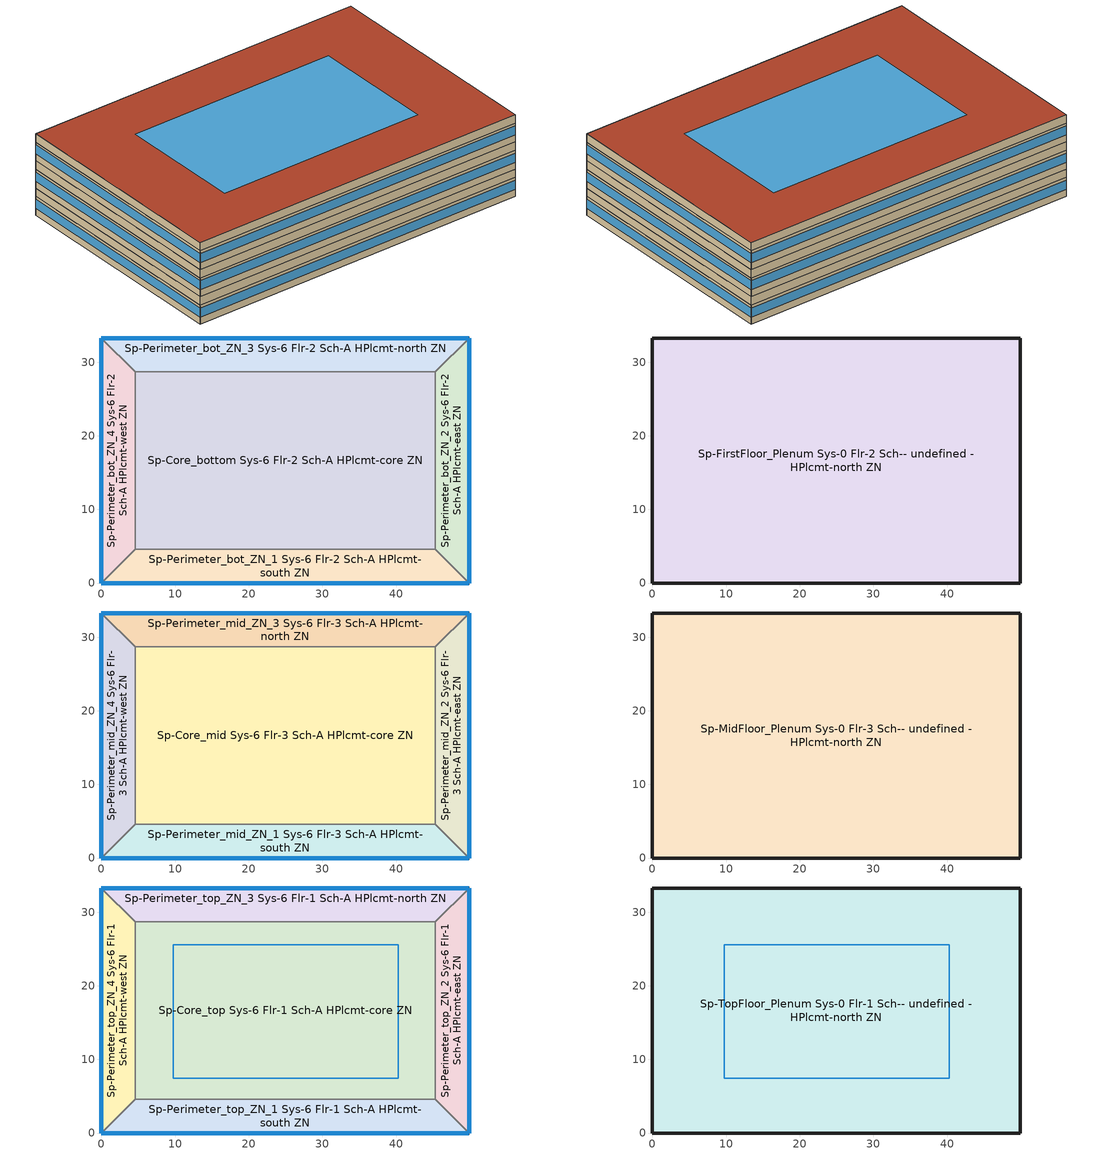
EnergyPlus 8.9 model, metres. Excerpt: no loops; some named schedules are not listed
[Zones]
Sp-Core_bottom Sys-6 Flr-2 Sch-A HPlcmt-core ZN
 floor ground (Customized opaque construction {63694fdd-92aa-4eea-9706-33f9e571802f} to conductance of 0.757): 45.34,28.7 45.34,4.57 4.57,4.57 4.57,28.7 z0
 wall to Sp-Perimeter_bot_ZN_2 Sys-6 Flr-2 Sch-A HPlcmt-east ZN (Typical Interior Wall): 45.34,4.57 45.34,28.7 z0:2.74
 wall to Sp-Perimeter_bot_ZN_3 Sys-6 Flr-2 Sch-A HPlcmt-north ZN (Typical Interior Wall): 45.34,28.7 4.57,28.7 z0:2.74
 wall to Sp-Perimeter_bot_ZN_1 Sys-6 Flr-2 Sch-A HPlcmt-south ZN (Typical Interior Wall): 4.57,4.57 45.34,4.57 z0:2.74
 wall to Sp-Perimeter_bot_ZN_4 Sys-6 Flr-2 Sch-A HPlcmt-west ZN (Typical Interior Wall): 4.57,28.7 4.57,4.57 z0:2.74
Sp-Perimeter_bot_ZN_1 Sys-6 Flr-2 Sch-A HPlcmt-south ZN
 floor ground (Customized opaque construction {63694fdd-92aa-4eea-9706-33f9e571802f} to conductance of 0.757): 45.34,4.57 49.91,0 0,0 4.57,4.57 z0
 wall outside (Customized opaque construction {9a10af6f-2136-4d12-8e47-a366c279f865} to conductance of 0.247): 0,0 49.91,0 z0:2.74
 wall to Sp-Perimeter_bot_ZN_2 Sys-6 Flr-2 Sch-A HPlcmt-east ZN (Typical Interior Wall): 49.91,0 45.34,4.57 z0:2.74
 wall to Sp-Perimeter_bot_ZN_4 Sys-6 Flr-2 Sch-A HPlcmt-west ZN (Typical Interior Wall): 4.57,4.57 0,0 z0:2.74
 window (Customized Fenestration: cond=0.220 tvis=0.220 tsol=0.232): 0,0 49.91,0 z1.02:2.33
Sp-Perimeter_bot_ZN_2 Sys-6 Flr-2 Sch-A HPlcmt-east ZN
 floor ground (Customized opaque construction {63694fdd-92aa-4eea-9706-33f9e571802f} to conductance of 0.757): 49.91,33.27 49.91,0 45.34,4.57 45.34,28.7 z0
 wall outside (Customized opaque construction {9a10af6f-2136-4d12-8e47-a366c279f865} to conductance of 0.247): 49.91,0 49.91,33.27 z0:2.74
 wall to Sp-Perimeter_bot_ZN_3 Sys-6 Flr-2 Sch-A HPlcmt-north ZN (Typical Interior Wall): 49.91,33.27 45.34,28.7 z0:2.74
 window (Customized Fenestration: cond=0.220 tvis=0.220 tsol=0.232): 49.91,0 49.91,33.27 z1.02:2.33
Sp-Perimeter_bot_ZN_3 Sys-6 Flr-2 Sch-A HPlcmt-north ZN
 floor ground (Customized opaque construction {63694fdd-92aa-4eea-9706-33f9e571802f} to conductance of 0.757): 49.91,33.27 45.34,28.7 4.57,28.7 0,33.27 z0
 wall outside (Customized opaque construction {9a10af6f-2136-4d12-8e47-a366c279f865} to conductance of 0.247): 49.91,33.27 0,33.27 z0:2.74
 wall to Sp-Perimeter_bot_ZN_4 Sys-6 Flr-2 Sch-A HPlcmt-west ZN (Typical Interior Wall): 0,33.27 4.57,28.7 z0:2.74
 window (Customized Fenestration: cond=0.220 tvis=0.220 tsol=0.232): 49.91,33.27 0,33.27 z1.02:2.33
Sp-Perimeter_bot_ZN_4 Sys-6 Flr-2 Sch-A HPlcmt-west ZN
 floor ground (Customized opaque construction {63694fdd-92aa-4eea-9706-33f9e571802f} to conductance of 0.757): 0,33.27 4.57,28.7 4.57,4.57 0,0 z0
 wall outside (Customized opaque construction {9a10af6f-2136-4d12-8e47-a366c279f865} to conductance of 0.247): 0,33.27 0,0 z0:2.74
 window (Customized Fenestration: cond=0.220 tvis=0.220 tsol=0.232): 0,33.27 0,0 z1.02:2.33
Sp-FirstFloor_Plenum Sys-0 Flr-2 Sch-- undefined - HPlcmt-north ZN
 floor to Sp-Perimeter_bot_ZN_1 Sys-6 Flr-2 Sch-A HPlcmt-south ZN (Typical Interior Floor): 45.34,4.57 49.91,0 0,0 4.57,4.57 z2.74
 floor to Sp-Perimeter_bot_ZN_2 Sys-6 Flr-2 Sch-A HPlcmt-east ZN (Typical Interior Floor): 49.91,33.27 49.91,0 45.34,4.57 45.34,28.7 z2.74
 floor to Sp-Perimeter_bot_ZN_3 Sys-6 Flr-2 Sch-A HPlcmt-north ZN (Typical Interior Floor): 49.91,33.27 45.34,28.7 4.57,28.7 0,33.27 z2.74
 floor to Sp-Perimeter_bot_ZN_4 Sys-6 Flr-2 Sch-A HPlcmt-west ZN (Typical Interior Floor): 0,33.27 4.57,28.7 4.57,4.57 0,0 z2.74
 floor to Sp-Core_bottom Sys-6 Flr-2 Sch-A HPlcmt-core ZN (Typical Interior Floor): 45.34,28.7 45.34,4.57 4.57,4.57 4.57,28.7 z2.74
 wall outside (Customized opaque construction {9a10af6f-2136-4d12-8e47-a366c279f865} to conductance of 0.247): 49.91,0 49.91,33.27 0,33.27 0,0 49.91,0 z2.74:3.96
Sp-Core_mid Sys-6 Flr-3 Sch-A HPlcmt-core ZN
 floor to Sp-FirstFloor_Plenum Sys-0 Flr-2 Sch-- undefined - HPlcmt-north ZN (Typical Interior Floor): 45.34,28.7 45.34,4.57 4.57,4.57 4.57,28.7 z3.96
 wall to Sp-Perimeter_mid_ZN_2 Sys-6 Flr-3 Sch-A HPlcmt-east ZN (Typical Interior Wall): 45.34,4.57 45.34,28.7 z3.96:6.71
 wall to Sp-Perimeter_mid_ZN_3 Sys-6 Flr-3 Sch-A HPlcmt-north ZN (Typical Interior Wall): 45.34,28.7 4.57,28.7 z3.96:6.71
 wall to Sp-Perimeter_mid_ZN_1 Sys-6 Flr-3 Sch-A HPlcmt-south ZN (Typical Interior Wall): 4.57,4.57 45.34,4.57 z3.96:6.71
 wall to Sp-Perimeter_mid_ZN_4 Sys-6 Flr-3 Sch-A HPlcmt-west ZN (Typical Interior Wall): 4.57,28.7 4.57,4.57 z3.96:6.71
Sp-Perimeter_mid_ZN_1 Sys-6 Flr-3 Sch-A HPlcmt-south ZN
 floor to Sp-FirstFloor_Plenum Sys-0 Flr-2 Sch-- undefined - HPlcmt-north ZN (Typical Interior Floor): 45.34,4.57 49.91,0 0,0 4.57,4.57 z3.96
 wall outside (Customized opaque construction {9a10af6f-2136-4d12-8e47-a366c279f865} to conductance of 0.247): 0,0 49.91,0 z3.96:6.71
 wall to Sp-Perimeter_mid_ZN_2 Sys-6 Flr-3 Sch-A HPlcmt-east ZN (Typical Interior Wall): 49.91,0 45.34,4.57 z3.96:6.71
 wall to Sp-Perimeter_mid_ZN_4 Sys-6 Flr-3 Sch-A HPlcmt-west ZN (Typical Interior Wall): 4.57,4.57 0,0 z3.96:6.71
 window (Customized Fenestration: cond=0.220 tvis=0.220 tsol=0.232): 0,0 49.91,0 z4.98:6.29
Sp-Perimeter_mid_ZN_2 Sys-6 Flr-3 Sch-A HPlcmt-east ZN
 floor to Sp-FirstFloor_Plenum Sys-0 Flr-2 Sch-- undefined - HPlcmt-north ZN (Typical Interior Floor): 49.91,33.27 49.91,0 45.34,4.57 45.34,28.7 z3.96
 wall outside (Customized opaque construction {9a10af6f-2136-4d12-8e47-a366c279f865} to conductance of 0.247): 49.91,0 49.91,33.27 z3.96:6.71
 wall to Sp-Perimeter_mid_ZN_3 Sys-6 Flr-3 Sch-A HPlcmt-north ZN (Typical Interior Wall): 49.91,33.27 45.34,28.7 z3.96:6.71
 window (Customized Fenestration: cond=0.220 tvis=0.220 tsol=0.232): 49.91,0 49.91,33.27 z4.98:6.29
Sp-Perimeter_mid_ZN_3 Sys-6 Flr-3 Sch-A HPlcmt-north ZN
 floor to Sp-FirstFloor_Plenum Sys-0 Flr-2 Sch-- undefined - HPlcmt-north ZN (Typical Interior Floor): 49.91,33.27 45.34,28.7 4.57,28.7 0,33.27 z3.96
 wall outside (Customized opaque construction {9a10af6f-2136-4d12-8e47-a366c279f865} to conductance of 0.247): 49.91,33.27 0,33.27 z3.96:6.71
 wall to Sp-Perimeter_mid_ZN_4 Sys-6 Flr-3 Sch-A HPlcmt-west ZN (Typical Interior Wall): 0,33.27 4.57,28.7 z3.96:6.71
 window (Customized Fenestration: cond=0.220 tvis=0.220 tsol=0.232): 49.91,33.27 0,33.27 z4.98:6.29
Sp-Perimeter_mid_ZN_4 Sys-6 Flr-3 Sch-A HPlcmt-west ZN
 floor to Sp-FirstFloor_Plenum Sys-0 Flr-2 Sch-- undefined - HPlcmt-north ZN (Typical Interior Floor): 0,33.27 4.57,28.7 4.57,4.57 0,0 z3.96
 wall outside (Customized opaque construction {9a10af6f-2136-4d12-8e47-a366c279f865} to conductance of 0.247): 0,33.27 0,0 z3.96:6.71
 window (Customized Fenestration: cond=0.220 tvis=0.220 tsol=0.232): 0,33.27 0,0 z4.98:6.29
Sp-MidFloor_Plenum Sys-0 Flr-3 Sch-- undefined - HPlcmt-north ZN
 floor to Sp-Perimeter_mid_ZN_1 Sys-6 Flr-3 Sch-A HPlcmt-south ZN (Typical Interior Floor): 45.34,4.57 49.91,0 0,0 4.57,4.57 z6.71
 floor to Sp-Perimeter_mid_ZN_2 Sys-6 Flr-3 Sch-A HPlcmt-east ZN (Typical Interior Floor): 49.91,33.27 49.91,0 45.34,4.57 45.34,28.7 z6.71
 floor to Sp-Perimeter_mid_ZN_3 Sys-6 Flr-3 Sch-A HPlcmt-north ZN (Typical Interior Floor): 49.91,33.27 45.34,28.7 4.57,28.7 0,33.27 z6.71
 floor to Sp-Perimeter_mid_ZN_4 Sys-6 Flr-3 Sch-A HPlcmt-west ZN (Typical Interior Floor): 0,33.27 4.57,28.7 4.57,4.57 0,0 z6.71
 floor to Sp-Core_mid Sys-6 Flr-3 Sch-A HPlcmt-core ZN (Typical Interior Floor): 45.34,28.7 45.34,4.57 4.57,4.57 4.57,28.7 z6.71
 wall outside (Customized opaque construction {9a10af6f-2136-4d12-8e47-a366c279f865} to conductance of 0.247): 49.91,0 49.91,33.27 0,33.27 0,0 49.91,0 z6.71:7.92
Sp-Core_top Sys-6 Flr-1 Sch-A HPlcmt-core ZN
 floor to Sp-MidFloor_Plenum Sys-0 Flr-3 Sch-- undefined - HPlcmt-north ZN (Typical Interior Floor): 45.34,28.7 45.34,4.57 4.57,4.57 4.57,28.7 z7.92
 wall to Sp-Perimeter_top_ZN_2 Sys-6 Flr-1 Sch-A HPlcmt-east ZN (Typical Interior Wall): 45.34,4.57 45.34,28.7 z7.92:10.67
 wall to Sp-Perimeter_top_ZN_3 Sys-6 Flr-1 Sch-A HPlcmt-north ZN (Typical Interior Wall): 45.34,28.7 4.57,28.7 z7.92:10.67
 wall to Sp-Perimeter_top_ZN_1 Sys-6 Flr-1 Sch-A HPlcmt-south ZN (Typical Interior Wall): 4.57,4.57 45.34,4.57 z7.92:10.67
 wall to Sp-Perimeter_top_ZN_4 Sys-6 Flr-1 Sch-A HPlcmt-west ZN (Typical Interior Wall): 4.57,28.7 4.57,4.57 z7.92:10.67
 skylight inside (Customized Fenestration: cond=0.220 tvis=0.898 tsol=0.837): 40.32,7.47 40.32,25.58 9.75,25.58 9.75,7.47 z10.67
Sp-Perimeter_top_ZN_1 Sys-6 Flr-1 Sch-A HPlcmt-south ZN
 floor to Sp-MidFloor_Plenum Sys-0 Flr-3 Sch-- undefined - HPlcmt-north ZN (Typical Interior Floor): 45.34,4.57 49.91,0 0,0 4.57,4.57 z7.92
 wall outside (Customized opaque construction {9a10af6f-2136-4d12-8e47-a366c279f865} to conductance of 0.247): 0,0 49.91,0 z7.92:10.67
 wall to Sp-Perimeter_top_ZN_2 Sys-6 Flr-1 Sch-A HPlcmt-east ZN (Typical Interior Wall): 49.91,0 45.34,4.57 z7.92:10.67
 wall to Sp-Perimeter_top_ZN_4 Sys-6 Flr-1 Sch-A HPlcmt-west ZN (Typical Interior Wall): 4.57,4.57 0,0 z7.92:10.67
 window (Customized Fenestration: cond=0.220 tvis=0.220 tsol=0.232): 0,0 49.91,0 z8.95:10.25
Sp-Perimeter_top_ZN_2 Sys-6 Flr-1 Sch-A HPlcmt-east ZN
 floor to Sp-MidFloor_Plenum Sys-0 Flr-3 Sch-- undefined - HPlcmt-north ZN (Typical Interior Floor): 49.91,33.27 49.91,0 45.34,4.57 45.34,28.7 z7.92
 wall outside (Customized opaque construction {9a10af6f-2136-4d12-8e47-a366c279f865} to conductance of 0.247): 49.91,0 49.91,33.27 z7.92:10.67
 wall to Sp-Perimeter_top_ZN_3 Sys-6 Flr-1 Sch-A HPlcmt-north ZN (Typical Interior Wall): 49.91,33.27 45.34,28.7 z7.92:10.67
 window (Customized Fenestration: cond=0.220 tvis=0.220 tsol=0.232): 49.91,0 49.91,33.27 z8.95:10.25
Sp-Perimeter_top_ZN_3 Sys-6 Flr-1 Sch-A HPlcmt-north ZN
 floor to Sp-MidFloor_Plenum Sys-0 Flr-3 Sch-- undefined - HPlcmt-north ZN (Typical Interior Floor): 49.91,33.27 45.34,28.7 4.57,28.7 0,33.27 z7.92
 wall outside (Customized opaque construction {9a10af6f-2136-4d12-8e47-a366c279f865} to conductance of 0.247): 49.91,33.27 0,33.27 z7.92:10.67
 wall to Sp-Perimeter_top_ZN_4 Sys-6 Flr-1 Sch-A HPlcmt-west ZN (Typical Interior Wall): 0,33.27 4.57,28.7 z7.92:10.67
 window (Customized Fenestration: cond=0.220 tvis=0.220 tsol=0.232): 49.91,33.27 0,33.27 z8.95:10.25
Sp-Perimeter_top_ZN_4 Sys-6 Flr-1 Sch-A HPlcmt-west ZN
 floor to Sp-MidFloor_Plenum Sys-0 Flr-3 Sch-- undefined - HPlcmt-north ZN (Typical Interior Floor): 0,33.27 4.57,28.7 4.57,4.57 0,0 z7.92
 wall outside (Customized opaque construction {9a10af6f-2136-4d12-8e47-a366c279f865} to conductance of 0.247): 0,33.27 0,0 z7.92:10.67
 window (Customized Fenestration: cond=0.220 tvis=0.220 tsol=0.232): 0,33.27 0,0 z8.95:10.25
Sp-TopFloor_Plenum Sys-0 Flr-1 Sch-- undefined - HPlcmt-north ZN
 floor to Sp-Perimeter_top_ZN_1 Sys-6 Flr-1 Sch-A HPlcmt-south ZN (Typical Interior Floor): 45.34,4.57 49.91,0 0,0 4.57,4.57 z10.67
 floor to Sp-Perimeter_top_ZN_2 Sys-6 Flr-1 Sch-A HPlcmt-east ZN (Typical Interior Floor): 49.91,33.27 49.91,0 45.34,4.57 45.34,28.7 z10.67
 floor to Sp-Perimeter_top_ZN_3 Sys-6 Flr-1 Sch-A HPlcmt-north ZN (Typical Interior Floor): 49.91,33.27 45.34,28.7 4.57,28.7 0,33.27 z10.67
 floor to Sp-Perimeter_top_ZN_4 Sys-6 Flr-1 Sch-A HPlcmt-west ZN (Typical Interior Floor): 0,33.27 4.57,28.7 4.57,4.57 0,0 z10.67
 floor to Sp-Core_top Sys-6 Flr-1 Sch-A HPlcmt-core ZN (Typical Interior Floor): 45.34,28.7 45.34,4.57 4.57,4.57 4.57,28.7 z10.67
 wall outside (Customized opaque construction {9a10af6f-2136-4d12-8e47-a366c279f865} to conductance of 0.247): 49.91,0 49.91,33.27 0,33.27 0,0 49.91,0 z10.67:11.89
 roof outside (Customized opaque construction {86125d64-8c4d-4eb4-9fef-85a99954333d} to conductance of 0.183): 49.91,0 49.91,33.27 0,33.27 0,0 z11.89
 skylight (Customized Fenestration: cond=0.220 tvis=0.898 tsol=0.837): 40.32,7.47 40.32,25.58 9.75,25.58 9.75,7.47 z11.89
[Building]
NECB 2011-MediumOffice-NECB HDD Method-CAN_PQ_Montreal.Intl.AP.716270_CWEC.epw created: 2017-06-30 14:18:17 +0000: North Axis {deg}=0; Terrain=City; Loads Convergence Tolerance Value=0.04; Temperature Convergence Tolerance Value {deltaC}=0.2; Solar Distribution=FullInteriorAndExterior; Maximum Number of Warmup Days=25; Minimum Number of Warmup Days=6
[Site:Location]
Montreal Int'l: Latitude {deg}=45.47; Longitude {deg}=-73.75; Time Zone {hr}=-5; Elevation {m}=36
[Site:GroundTemperature:BuildingSurface]
19.527, 19.502, 19.536, 19.598, 20.002, 21.64, 22.225, 22.375, 21.449, 20.121, 19.802, 19.633
[Site:WaterMainsTemperature]
Calculation Method=Correlation; Annual Average Outdoor Air Temperature {C}=6.25; Maximum Difference In Monthly Average Outdoor Air Temperatures {deltaC}=30.2
[SizingPeriod:DesignDay] Month=7; Day of Month=21; Day Type=SummerDesignDay; Daily Dry-Bulb Temperature Range {deltaC}=9.3; Dry-Bulb Temperature Range Modifier Type=DefaultMultipliers; Barometric Pressure {Pa}=100893; Wind Speed {m/s}=4.9; Wind Direction {deg}=220; Rain Indicator=No; Snow Indicator=No; Daylight Saving Time Indicator=No; Solar Model Indicator=ASHRAETau; ASHRAE Clear Sky Optical Depth for Beam Irradiance (taub)=0.465; ASHRAE Clear Sky Optical Depth for Diffuse Irradiance (taud)=1.966
Name | Maximum Dry-Bulb Temperature {C} | Humidity Condition Type | Wetbulb or DewPoint at Maximum Dry-Bulb {C} | Enthalpy at Maximum Dry-Bulb {J/kg}
Montreal Int'l Ann Clg .4% Condns DB=>MWB | 30 | Wetbulb | 22.1
Montreal Int'l Ann Clg .4% Condns DP=>MDB | 26 | Dewpoint | 21.6
Montreal Int'l Ann Clg .4% Condns Enth=>MDB | 28.1 | Enthalpy |  | 69300
Montreal Int'l Ann Clg .4% Condns WB=>MDB | 28.1 | Wetbulb | 23.2
[Material] Thermal Absorptance=0.9
Name | Roughness | Thickness {m} | Conductivity {W/m-K} | Density {kg/m3} | Specific Heat {J/kg-K} | Solar Absorptance | Visible Absorptance
1/2IN Gypsum 1 | Smooth | 0.0127 | 0.16 | 784.9 | 830 | 0.4 | 0.4
100mm Normalweight concrete floor | MediumSmooth | 0.1016 | 2.31 | 2322 | 832 | 0.7 | 0.7
1IN Stucco 1 | Smooth | 0.0253 | 0.6918 | 1858 | 837 | 0.7 | 0.92
6 in. Normalweight Concrete Floor 1 | MediumRough | 0.1524 | 2.31 | 2322 | 832 | 0.7 | 0.7
8IN CONCRETE HW RefBldg 1 | Rough | 0.2032 | 1.311 | 2240 | 836.8 | 0.7 | 0.7
G01 13mm gypsum board | Smooth | 0.0127 | 0.16 | 800 | 1090 | 0.7 | 0.5
Metal Roof Surface 1 | Smooth | 0.0008 | 45.28 | 7824 | 500 | 0.7 | 0.7
[Material:NoMass] Thermal Absorptance=0.9; Solar Absorptance=0.7
Name | Roughness | Thermal Resistance {m2-K/W} | Visible Absorptance
CP02 CARPET PAD | VeryRough | 0.21648 | 0.8
Typical Carpet Pad 2 | Smooth | 1.25503 | 0.8
Typical Insulation R-10.11 1 | Smooth | 3.77764 | 0.7
Typical Insulation R-19.63 1 | Smooth | 5.46446 | 0.7
[WindowMaterial:SimpleGlazingSystem] U-Factor {W/m2-K}=2.2; Solar Heat Gain Coefficient=0.6; Visible Transmittance=0.21
Customized Fenestration:: cond=0.220 tvis=0.220 tsol=0.232; Customized Fenestration:: cond=0.220 tvis=0.898 tsol=0.837
[Construction]
Customized Fenestration: cond=0.220 tvis=0.220 tsol=0.232: Customized Fenestration:: cond=0.220 tvis=0.220 tsol=0.232
Customized Fenestration: cond=0.220 tvis=0.898 tsol=0.837: Customized Fenestration:: cond=0.220 tvis=0.898 tsol=0.837
Customized opaque construction {63694fdd-92aa-4eea-9706-33f9e571802f} to conductance of 0.757: 6 in. Normalweight Concrete Floor 1, Typical Carpet Pad 2
Customized opaque construction {86125d64-8c4d-4eb4-9fef-85a99954333d} to conductance of 0.183: Metal Roof Surface 1, Typical Insulation R-19.63 1
Customized opaque construction {9a10af6f-2136-4d12-8e47-a366c279f865} to conductance of 0.247: 1IN Stucco 1, 8IN CONCRETE HW RefBldg 1, Typical Insulation R-10.11 1, 1/2IN Gypsum 1
Typical Interior Floor: 100mm Normalweight concrete floor, CP02 CARPET PAD
Typical Interior Wall: G01 13mm gypsum board, G01 13mm gypsum board
[Zone]
Name | Part of Total Floor Area
Sp-Core_bottom Sys-6 Flr-2 Sch-A HPlcmt-core ZN; Sp-Core_mid Sys-6 Flr-3 Sch-A HPlcmt-core ZN; Sp-Core_top Sys-6 Flr-1 Sch-A HPlcmt-core ZN; Sp-Perimeter_bot_ZN_1 Sys-6 Flr-2 Sch-A HPlcmt-south ZN; Sp-Perimeter_bot_ZN_2 Sys-6 Flr-2 Sch-A HPlcmt-east ZN; Sp-Perimeter_bot_ZN_3 Sys-6 Flr-2 Sch-A HPlcmt-north ZN; Sp-Perimeter_bot_ZN_4 Sys-6 Flr-2 Sch-A HPlcmt-west ZN; Sp-Perimeter_mid_ZN_1 Sys-6 Flr-3 Sch-A HPlcmt-south ZN; Sp-Perimeter_mid_ZN_2 Sys-6 Flr-3 Sch-A HPlcmt-east ZN; Sp-Perimeter_mid_ZN_3 Sys-6 Flr-3 Sch-A HPlcmt-north ZN; Sp-Perimeter_mid_ZN_4 Sys-6 Flr-3 Sch-A HPlcmt-west ZN; Sp-Perimeter_top_ZN_1 Sys-6 Flr-1 Sch-A HPlcmt-south ZN; Sp-Perimeter_top_ZN_2 Sys-6 Flr-1 Sch-A HPlcmt-east ZN; Sp-Perimeter_top_ZN_3 Sys-6 Flr-1 Sch-A HPlcmt-north ZN; Sp-Perimeter_top_ZN_4 Sys-6 Flr-1 Sch-A HPlcmt-west ZN | Yes
Sp-FirstFloor_Plenum Sys-0 Flr-2 Sch-- undefined - HPlcmt-north ZN; Sp-MidFloor_Plenum Sys-0 Flr-3 Sch-- undefined - HPlcmt-north ZN; Sp-TopFloor_Plenum Sys-0 Flr-1 Sch-- undefined - HPlcmt-north ZN | No
[ZoneInfiltration:DesignFlowRate] Schedule=Always On Discrete; Design Flow Rate Calculation Method=Flow/ExteriorArea; Flow per Exterior Surface Area {m3/s-m2}=0.00025; Constant Term Coefficient=0; Temperature Term Coefficient=0; Velocity Term Coefficient=0.224; Velocity Squared Term Coefficient=0
Name | Zone or ZoneList
FirstFloor_Plenum Infiltration | Sp-FirstFloor_Plenum Sys-0 Flr-2 Sch-- undefined - HPlcmt-north ZN
MidFloor_Plenum Infiltration | Sp-MidFloor_Plenum Sys-0 Flr-3 Sch-- undefined - HPlcmt-north ZN
Perimeter_bot_ZN_1 Infiltration | Sp-Perimeter_bot_ZN_1 Sys-6 Flr-2 Sch-A HPlcmt-south ZN
Perimeter_bot_ZN_2 Infiltration | Sp-Perimeter_bot_ZN_2 Sys-6 Flr-2 Sch-A HPlcmt-east ZN
Perimeter_bot_ZN_3 Infiltration | Sp-Perimeter_bot_ZN_3 Sys-6 Flr-2 Sch-A HPlcmt-north ZN
Perimeter_bot_ZN_4 Infiltration | Sp-Perimeter_bot_ZN_4 Sys-6 Flr-2 Sch-A HPlcmt-west ZN
Perimeter_mid_ZN_1 Infiltration | Sp-Perimeter_mid_ZN_1 Sys-6 Flr-3 Sch-A HPlcmt-south ZN
Perimeter_mid_ZN_2 Infiltration | Sp-Perimeter_mid_ZN_2 Sys-6 Flr-3 Sch-A HPlcmt-east ZN
Perimeter_mid_ZN_3 Infiltration | Sp-Perimeter_mid_ZN_3 Sys-6 Flr-3 Sch-A HPlcmt-north ZN
Perimeter_mid_ZN_4 Infiltration | Sp-Perimeter_mid_ZN_4 Sys-6 Flr-3 Sch-A HPlcmt-west ZN
Perimeter_top_ZN_1 Infiltration | Sp-Perimeter_top_ZN_1 Sys-6 Flr-1 Sch-A HPlcmt-south ZN
Perimeter_top_ZN_2 Infiltration | Sp-Perimeter_top_ZN_2 Sys-6 Flr-1 Sch-A HPlcmt-east ZN
Perimeter_top_ZN_3 Infiltration | Sp-Perimeter_top_ZN_3 Sys-6 Flr-1 Sch-A HPlcmt-north ZN
Perimeter_top_ZN_4 Infiltration | Sp-Perimeter_top_ZN_4 Sys-6 Flr-1 Sch-A HPlcmt-west ZN
TopFloor_Plenum Infiltration | Sp-TopFloor_Plenum Sys-0 Flr-1 Sch-- undefined - HPlcmt-north ZN
[AvailabilityManager:NightCycle] Applicability Schedule=Always On Discrete; Control Type=CycleOnAny; Thermostat Tolerance {deltaC}=1; Cycling Run Time Control Type=FixedRunTime; Cycling Run Time {s}=3600
Name | Fan Schedule
Availability Manager Night Cycle 1 | VAV with Reheat Occ Sch
Availability Manager Night Cycle 2 | VAV with Reheat 1 Occ Sch
Availability Manager Night Cycle 3 | VAV with Reheat 2 Occ Sch
Availability Manager Night Cycle 4 | VAV with Reheat 2 Occ Sch 1
[AvailabilityManager:Scheduled] Schedule=Always On Discrete
Air Loop HVAC Outdoor Air System 1 Availability Manager; Air Loop HVAC Outdoor Air System 2 Availability Manager; Air Loop HVAC Outdoor Air System 3 Availability Manager; Air Loop HVAC Outdoor Air System 4 Availability Manager
[Schedule:Year]
VAV with Reheat Occ Sch: Schedule:Week:Daily {d1f80163-b89c-487d-b21b-34b59d502b0a}, 1, 1, 12, 31
VAV with Reheat 1 Occ Sch: Schedule:Week:Daily {eaa2a7a9-711f-4d1b-a8ab-0e9eafaafab2}, 1, 1, 12, 31
VAV with Reheat 2 Occ Sch: Schedule:Week:Daily {86ba2816-7e67-4843-8475-86614e29ffca}, 1, 1, 12, 31
VAV with Reheat 2 Occ Sch 1: Schedule:Week:Daily {faded28b-f168-4c9c-984f-a0cfda9e953b}, 1, 1, 12, 31
[Schedule:Constant]
Always On Discrete: Hourly Value=1
